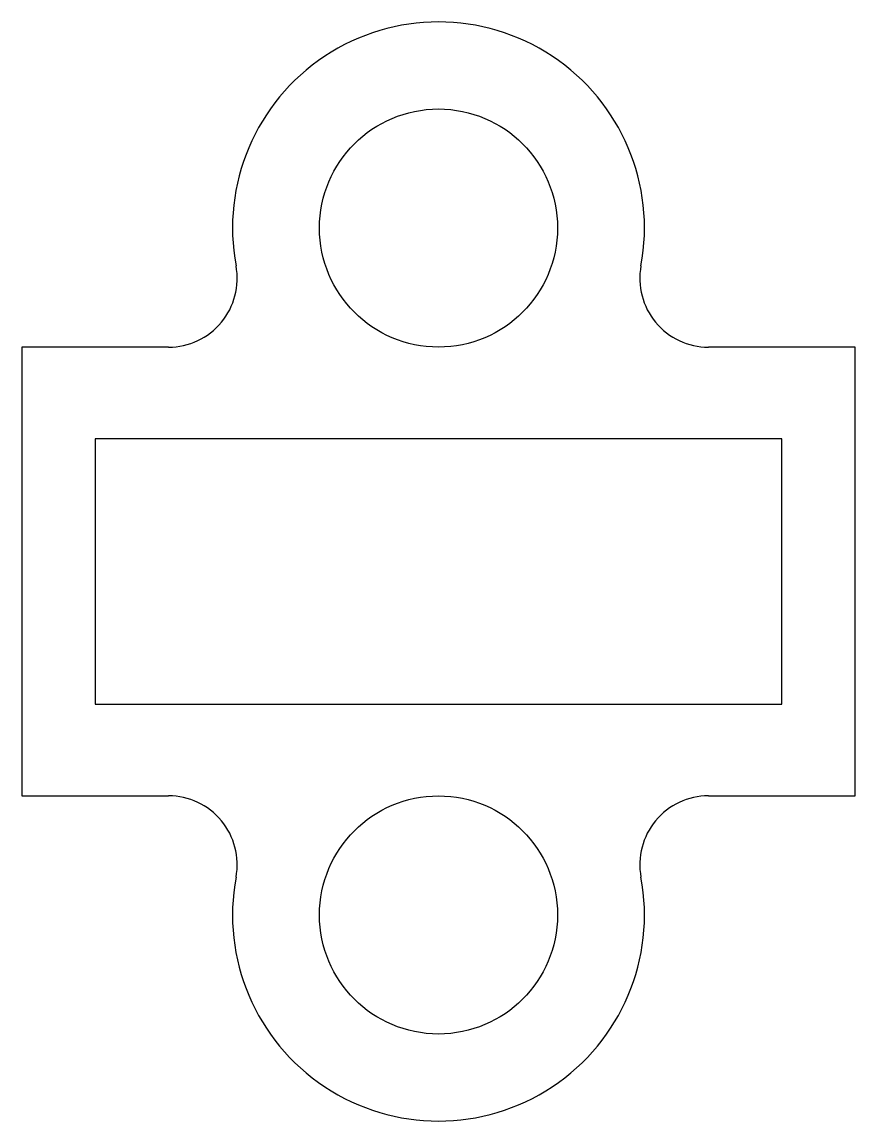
# Model space of a CAD drawing. Header units: millimetres. Extents: x -9.1 to 9.1, y -4.5 to 19.5.
import ezdxf

# ---------------------------------------------------------------- set-up
doc = ezdxf.new("R2010")
doc.units = ezdxf.units.MM
doc.layers.get('0').update_dxf_attribs({"color": 3, "lineweight": 25, "true_color": 0x00ff00})

msp = doc.modelspace()

# ---------------------------------------------------------------- linework, layer by layer
for p, q in [((-9.1, 12.4), (-9.1, 2.6)), ((-5.898, 12.4), (-9.1, 12.4)), ((9.1, 12.4), (5.898, 12.4)), ((9.1, 2.6), (9.1, 12.4)), ((-7.5, 10.4), (-7.5, 4.6)), ((7.5, 10.4), (-7.5, 10.4)), ((7.5, 4.6), (7.5, 10.4)), ((-7.5, 4.6), (7.5, 4.6)), ((-9.1, 2.6), (-5.898, 2.6)), ((5.898, 2.6), (9.1, 2.6))]:
    msp.add_line(p, q)
for centre in [(0, 15), (0, 0)]:
    msp.add_circle(centre, 2.6)
for centre, radius, start, end in [((0, 15), 4.5, 349.436, 190.564), ((-5.898, 13.9), 1.5, 270, 10.564), ((5.898, 13.9), 1.5, 169.436, 270), ((-5.898, 1.1), 1.5, 349.436, 90), ((5.898, 1.1), 1.5, 90, 190.564), ((0, 0), 4.5, 169.436, 10.564)]:
    msp.add_arc(centre, radius, start, end)

doc.saveas('drawing.dxf')
